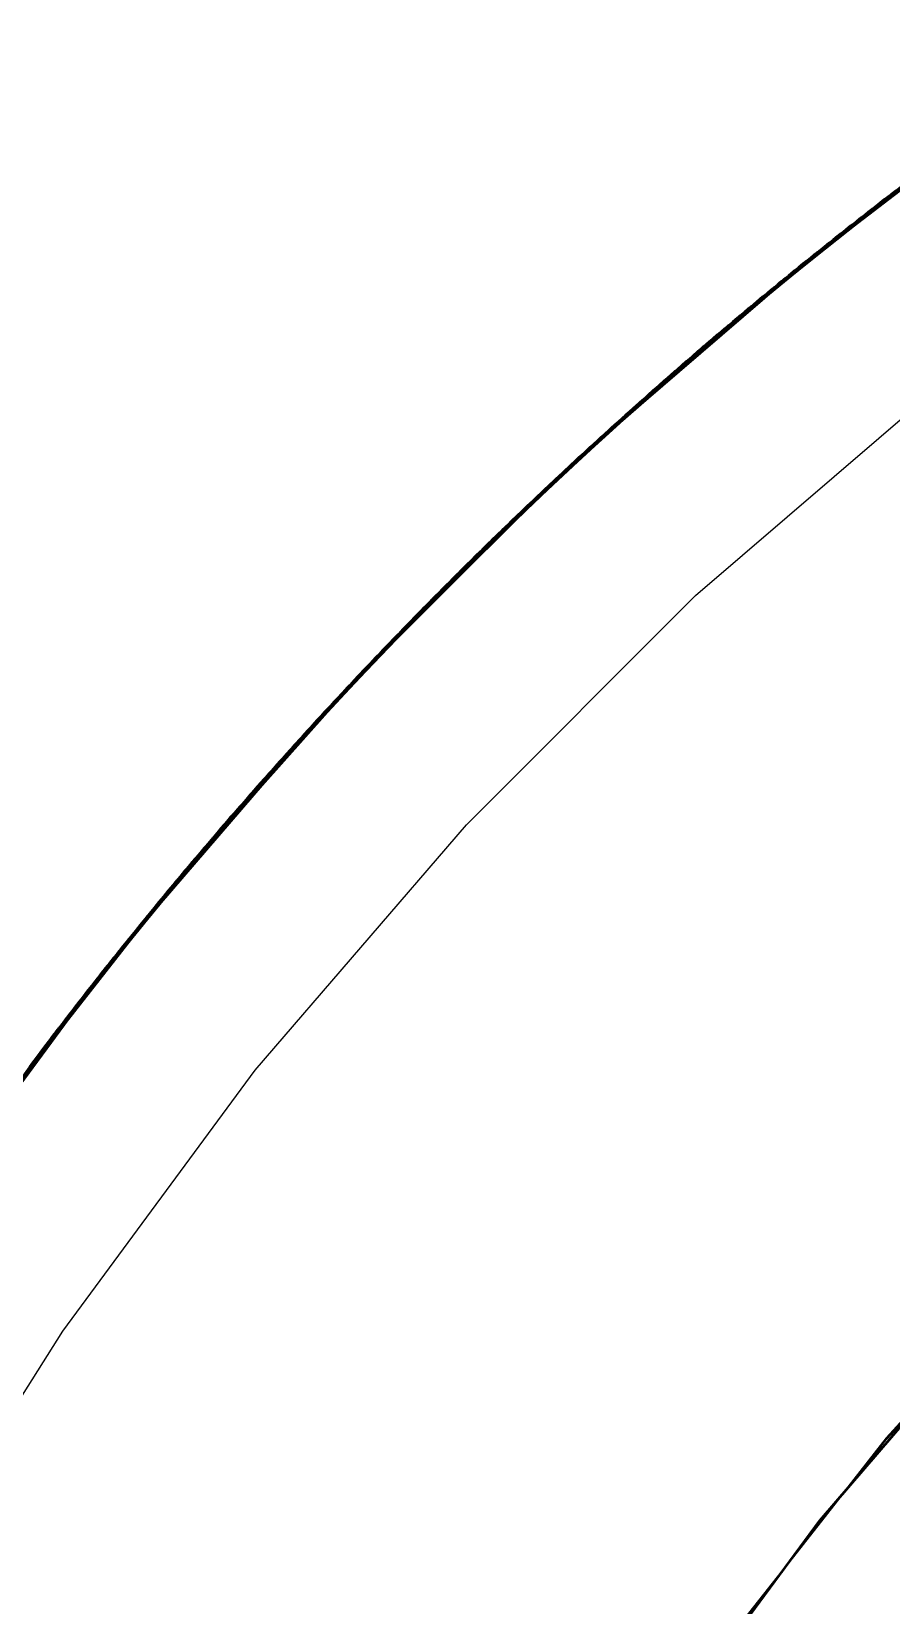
# Model space of a CAD drawing. Header units: millimetres. Extents: x 0 to 420, y 0 to 297.
# Drawn here: x 190.5 to 191.452, y 269.4 to 271.144 of the extents above; entities that cross this region are included whole.
import ezdxf

# ---------------------------------------------------------------- set-up
doc = ezdxf.new("R2010")
doc.units = ezdxf.units.MM
doc.linetypes.add('DASHED', pattern=[1.524, 1.27, -0.254])
doc.layers.add('HIDDEN', color=8, linetype='DASHED', lineweight=25)
doc.layers.add('VISIBLE', color=7, linetype='CONTINUOUS', lineweight=50)

msp = doc.modelspace()

# ---------------------------------------------------------------- linework, layer by layer
at = {"layer": 'HIDDEN'}
for points in [[(191.43164, 270.9478), (191.68727, 271.13383)], [(191.44062, 270.95476), (191.69668, 271.14021)], [(191.44303, 270.95655), (191.69228, 271.13699)], [(191.44549, 270.95852), (191.70177, 271.14365)], [(191.38255, 270.90915), (191.6834, 271.13119)], [(191.6834, 271.13119), (191.38255, 270.90915)], [(191.6834, 271.13119), (191.38255, 270.90915)], [(191.3828, 270.90934), (191.68059, 271.12912)], [(191.40815, 270.92943), (191.66267, 271.11697)], [(191.41299, 270.93323), (191.66774, 271.12046)], [(191.41713, 270.93639), (191.66683, 271.11968)], [(191.41784, 270.93703), (191.67282, 271.12395)], [(191.42512, 270.94239), (191.66862, 271.12083)], [(191.42679, 270.94403), (191.6822, 271.13037)], [(191.42996, 270.94641), (191.67877, 271.12779)], [(191.43814, 270.95252), (191.67546, 271.12523)], [(191.45111, 270.96253), (191.68233, 271.12965)], [(191.38551, 270.91151), (191.63894, 271.10052)], [(191.39032, 270.91533), (191.64399, 271.10404)], [(191.3943, 270.91841), (191.6416, 271.10214)], [(191.3944, 270.91858), (191.64826, 271.10702)], [(191.39922, 270.92239), (191.65332, 271.11052)], [(191.40405, 270.9262), (191.65838, 271.11402)], [(191.40418, 270.92622), (191.65346, 271.11045)], [(191.40725, 270.92864), (191.65515, 271.11155)], [(191.36703, 270.89672), (191.61956, 271.08694)], [(191.3688, 270.89807), (191.61462, 271.08321)], [(191.37182, 270.90057), (191.62459, 271.09047)], [(191.3807, 270.90767), (191.6339, 271.097)], [(191.38154, 270.90826), (191.62817, 271.09275)], [(191.40259, 270.92473), (191.61834, 271.08475)], [(191.33981, 270.87467), (191.59101, 271.06665)], [(191.34333, 270.87747), (191.58949, 271.06541)], [(191.34458, 270.87856), (191.59601, 271.07023)], [(191.3512, 270.88361), (191.59127, 271.0666)], [(191.35341, 270.88573), (191.60528, 271.07682)], [(191.35597, 270.88772), (191.60128, 271.07375)], [(191.35818, 270.8896), (191.61028, 271.08038)], [(191.36398, 270.89394), (191.59804, 271.07114)], [(191.37681, 270.90424), (191.60478, 271.07566)], [(191.38954, 270.9144), (191.61164, 271.08026)], [(191.31274, 270.85244), (191.56258, 271.04617)], [(191.31748, 270.85636), (191.56756, 271.04978)], [(191.3208, 270.85902), (191.56464, 271.04742)], [(191.3215, 270.85968), (191.57178, 271.05284)], [(191.32625, 270.86358), (191.57677, 271.05644)], [(191.33052, 270.86701), (191.57632, 271.05595)], [(191.331, 270.86748), (191.58176, 271.06003)], [(191.3336, 270.86953), (191.57795, 271.05705)], [(191.33504, 270.87078), (191.586, 271.06307)], [(191.29454, 270.83731), (191.54346, 271.03223)], [(191.29926, 270.84125), (191.54842, 271.03585)], [(191.308, 270.84852), (191.55761, 271.04255)], [(191.30825, 270.84864), (191.5514, 271.03779)], [(191.26774, 270.81476), (191.51529, 271.01141)], [(191.27243, 270.81874), (191.52023, 271.01508)], [(191.28113, 270.82607), (191.52937, 271.02185)], [(191.28308, 270.82762), (191.52486, 271.01827)], [(191.28582, 270.83002), (191.53431, 271.0255)], [(191.29568, 270.83819), (191.53803, 271.028)], [(191.30364, 270.84457), (191.52189, 271.01522)], [(191.31615, 270.85494), (191.52868, 271.02)], [(191.329, 270.86551), (191.53529, 271.02465)], [(191.24576, 270.79603), (191.49217, 270.99411)], [(191.24971, 270.79942), (191.49633, 270.99724)], [(191.25439, 270.80341), (191.50125, 271.00093)], [(191.25801, 270.80642), (191.50021, 270.99998)], [(191.25907, 270.80741), (191.50618, 271.00462)], [(191.26598, 270.81294), (191.50181, 271.00111)], [(191.27065, 270.81715), (191.51165, 271.00847)], [(191.2784, 270.82343), (191.50858, 271.00587)], [(191.29095, 270.83398), (191.51526, 271.01056)], [(191.22317, 270.77656), (191.4684, 270.9761)], [(191.22781, 270.78057), (191.47329, 270.97982)], [(191.23247, 270.7846), (191.47819, 270.98354)], [(191.23612, 270.78766), (191.47565, 270.98138)], [(191.23642, 270.78801), (191.48235, 270.98669)], [(191.24109, 270.79202), (191.48726, 270.9904)], [(191.24559, 270.7958), (191.48701, 270.99005)], [(191.24845, 270.79825), (191.4887, 270.99125)], [(191.20997, 270.76506), (191.4545, 270.96546)], [(191.21135, 270.76617), (191.44949, 270.96136)], [(191.2146, 270.7691), (191.45937, 270.9692)], [(191.22369, 270.77693), (191.46249, 270.97134)], [(191.18367, 270.74191), (191.42679, 270.94403)], [(191.18668, 270.74449), (191.42353, 270.94123)], [(191.18827, 270.74599), (191.43164, 270.9478)], [(191.1968, 270.7535), (191.44062, 270.95476)], [(191.1991, 270.75545), (191.43643, 270.95128)], [(191.20142, 270.75757), (191.44549, 270.95852)], [(191.20675, 270.7619), (191.427, 270.94334)], [(191.21907, 270.77265), (191.43359, 270.94819)], [(191.23161, 270.78352), (191.44008, 270.95298)], [(191.24389, 270.7941), (191.44681, 270.95793)], [(191.16211, 270.72269), (191.40405, 270.9262)], [(191.16599, 270.72617), (191.40815, 270.92943)], [(191.17058, 270.73027), (191.41299, 270.93323)], [(191.17449, 270.73366), (191.41215, 270.9324)], [(191.17518, 270.73436), (191.41784, 270.93703)], [(191.1821, 270.74017), (191.41385, 270.93365)], [(191.19449, 270.75114), (191.42039, 270.93847)], [(191.29342, 270.83449), (191.41636, 270.93309)], [(191.09914, 270.66525), (191.38255, 270.90915)], [(191.38255, 270.90915), (191.09914, 270.66525)], [(191.38255, 270.90915), (191.09914, 270.66525)], [(191.10095, 270.66682), (191.38138, 270.90815)], [(191.13998, 270.70273), (191.3807, 270.90767)], [(191.14453, 270.70685), (191.38551, 270.91151)], [(191.14908, 270.71098), (191.39032, 270.91533)], [(191.15289, 270.71432), (191.38804, 270.91327)], [(191.15296, 270.71447), (191.3944, 270.91858)], [(191.15753, 270.71858), (191.39922, 270.92239)], [(191.16225, 270.72273), (191.39935, 270.92232)], [(191.16513, 270.72531), (191.401, 270.92355)], [(191.11864, 270.68326), (191.35818, 270.8896)], [(191.12702, 270.69093), (191.36703, 270.89672)], [(191.12872, 270.6924), (191.36232, 270.89269)], [(191.13156, 270.69507), (191.37182, 270.90057)], [(191.14077, 270.70336), (191.37522, 270.90305)], [(191.14838, 270.70999), (191.35953, 270.88955)], [(191.16073, 270.72112), (191.36593, 270.89445)], [(191.20893, 270.76223), (191.37257, 270.89954)], [(191.10125, 270.6672), (191.33981, 270.87467)], [(191.10457, 270.6702), (191.33838, 270.87334)], [(191.10576, 270.67139), (191.34458, 270.87856)], [(191.11204, 270.67683), (191.34008, 270.87464)], [(191.11412, 270.67909), (191.35341, 270.88573)], [(191.11654, 270.68124), (191.34961, 270.8824)], [(191.12417, 270.68798), (191.34654, 270.87959)], [(191.13629, 270.69903), (191.35301, 270.88455)], [(191.08012, 270.64751), (191.31748, 270.85636)], [(191.08392, 270.65108), (191.3215, 270.85968)], [(191.08841, 270.65527), (191.32625, 270.86358)], [(191.09248, 270.65898), (191.32582, 270.86306)], [(191.09292, 270.65947), (191.331, 270.86748)], [(191.09537, 270.66167), (191.3274, 270.86428)], [(191.09673, 270.66302), (191.33504, 270.87078)], [(191.05843, 270.62706), (191.29454, 270.83731)], [(191.06289, 270.63128), (191.29926, 270.84125)], [(191.07116, 270.63909), (191.308, 270.84852)], [(191.0714, 270.63923), (191.30208, 270.84335)], [(191.07564, 270.64331), (191.31274, 270.85244)], [(191.08328, 270.65039), (191.31469, 270.85381)], [(191.04575, 270.61499), (191.28113, 270.82607)], [(191.0476, 270.61666), (191.27684, 270.8222)], [(191.05019, 270.61923), (191.28582, 270.83002)], [(191.05954, 270.62803), (191.28936, 270.83273)], [(191.07888, 270.64601), (191.28057, 270.82419)], [(191.09104, 270.65738), (191.28687, 270.82924)], [(191.0205, 270.59069), (191.25439, 270.80341)], [(191.02394, 270.59393), (191.25341, 270.80241)], [(191.02492, 270.59497), (191.25907, 270.80741)], [(191.03147, 270.60092), (191.25494, 270.80364)], [(191.03311, 270.60285), (191.26774, 270.81476)], [(191.03586, 270.60541), (191.26431, 270.8116)], [(191.03754, 270.60712), (191.27243, 270.81874)], [(191.04319, 270.61218), (191.26142, 270.80883)], [(191.05508, 270.62352), (191.26778, 270.81393)], [(191.06703, 270.63485), (191.27412, 270.81901)], [(190.99982, 270.57052), (191.23247, 270.7846)], [(191.00355, 270.57418), (191.23642, 270.78801)], [(191.00795, 270.57848), (191.24109, 270.79202)], [(191.01217, 270.58251), (191.24088, 270.79167)], [(191.01235, 270.58277), (191.24576, 270.79603)], [(191.01491, 270.58517), (191.24247, 270.79295)], [(191.01608, 270.58641), (191.24971, 270.79942)], [(190.98296, 270.55393), (191.2146, 270.7691)], [(190.99105, 270.56191), (191.22317, 270.77656)], [(190.99157, 270.56234), (191.21755, 270.77141)], [(190.99543, 270.56622), (191.22781, 270.78057)], [(191.00326, 270.57381), (191.23006, 270.78226)], [(190.96618, 270.53724), (191.1968, 270.7535)], [(190.96836, 270.53933), (191.19285, 270.74977)], [(190.97054, 270.54159), (191.20142, 270.75757)], [(190.9786, 270.5496), (191.20997, 270.76506)], [(190.9799, 270.5508), (191.20521, 270.76063)], [(190.999, 270.56937), (191.19639, 270.75171)], [(191.01061, 270.58072), (191.20276, 270.75705)], [(191.23517, 270.51864), (191.50725, 270.75278)], [(191.23517, 270.51864), (191.50725, 270.75278)], [(190.94581, 270.51677), (191.17518, 270.73436)], [(190.95381, 270.52484), (191.18367, 270.74191)], [(190.95665, 270.5276), (191.18059, 270.73892)], [(190.95815, 270.5292), (191.18827, 270.74599)], [(190.96405, 270.53475), (191.17763, 270.73596)], [(190.97557, 270.54624), (191.18395, 270.74127)], [(190.98721, 270.55777), (191.1902, 270.74652)], [(190.9292, 270.4999), (191.15753, 270.71858)], [(190.93351, 270.50429), (191.16211, 270.72269)], [(190.93365, 270.50435), (191.15763, 270.7185)], [(190.93636, 270.5071), (191.15922, 270.71984)], [(190.93716, 270.50801), (191.16599, 270.72617)], [(190.94149, 270.51239), (191.17058, 270.73027)], [(190.94514, 270.516), (191.16981, 270.72941)], [(190.95235, 270.52301), (191.17141, 270.73074)], [(191.0575, 270.62418), (191.1739, 270.7303)], [(190.91268, 270.48297), (191.13998, 270.70273)], [(190.91343, 270.48366), (191.13478, 270.69774)], [(190.91696, 270.48738), (191.14453, 270.70685)], [(190.92125, 270.49178), (191.14908, 270.71098)], [(190.92486, 270.49539), (191.14692, 270.70875)], [(190.9249, 270.49551), (191.15296, 270.71447)], [(190.89262, 270.4622), (191.11864, 270.68326)], [(190.9005, 270.47038), (191.12702, 270.69093)], [(190.90212, 270.47197), (191.12258, 270.6866)], [(190.90477, 270.47481), (191.13156, 270.69507)], [(190.92061, 270.49076), (191.11999, 270.68329)], [(190.93221, 270.50262), (191.12607, 270.6886)], [(190.97773, 270.54671), (191.13237, 270.69408)], [(190.83474, 270.40086), (191.09914, 270.66525)], [(191.09914, 270.66525), (190.83474, 270.40086)], [(191.09914, 270.66525), (190.83474, 270.40086)], [(190.83513, 270.40125), (191.09806, 270.66417)], [(190.87204, 270.44061), (191.09673, 270.66302)], [(190.87628, 270.44507), (191.10125, 270.6672)], [(190.87938, 270.44825), (191.09992, 270.6658)], [(190.88052, 270.44953), (191.10576, 270.67139)], [(190.88642, 270.45535), (191.10151, 270.66719)], [(190.88837, 270.45775), (191.11412, 270.67909)], [(190.89064, 270.46003), (191.11054, 270.67553)], [(190.89787, 270.46729), (191.10764, 270.67253)], [(190.90922, 270.47903), (191.11382, 270.67791)], [(190.85643, 270.42409), (191.08012, 270.64751)], [(190.85943, 270.42718), (191.07748, 270.64477)], [(190.86, 270.42789), (191.08392, 270.65108)], [(190.86422, 270.43235), (191.08841, 270.65527)], [(190.86806, 270.43633), (191.088, 270.65471)], [(190.86845, 270.43683), (191.09292, 270.65947)], [(190.87075, 270.43917), (191.08953, 270.65605)], [(190.84027, 270.4068), (191.06289, 270.63128)], [(190.84803, 270.41512), (191.07116, 270.63909)], [(190.84826, 270.41528), (191.06554, 270.63353)], [(190.85223, 270.41961), (191.07564, 270.64331)], [(190.82419, 270.38945), (191.04575, 270.61499)], [(190.82592, 270.39123), (191.04172, 270.61085)], [(190.82835, 270.39397), (191.05019, 270.61923)], [(190.83608, 270.4023), (191.05843, 270.62706)], [(190.83715, 270.40336), (191.05354, 270.62214)], [(190.85529, 270.4225), (191.04533, 270.61309)], [(190.8667, 270.43461), (191.05129, 270.61852)], [(190.80467, 270.36816), (191.02492, 270.59497)], [(190.81234, 270.37654), (191.03311, 270.60285)], [(190.81491, 270.37926), (191.02988, 270.59949)], [(190.8165, 270.38108), (191.03754, 270.60712)], [(190.8218, 270.38648), (191.0272, 270.59656)], [(190.83298, 270.39858), (191.03322, 270.60205)], [(190.84415, 270.4106), (191.03925, 270.60754)], [(190.78877, 270.35063), (191.00795, 270.57848)], [(190.79271, 270.35489), (191.00777, 270.57812)], [(190.79289, 270.35519), (191.01235, 270.58277)], [(190.7953, 270.35776), (191.00925, 270.57948)], [(190.79639, 270.35906), (191.01608, 270.58641)], [(190.80053, 270.3636), (191.0205, 270.59069)], [(190.80378, 270.36708), (191.01958, 270.58962)], [(190.81081, 270.3745), (191.02106, 270.59096)], [(190.77295, 270.33303), (190.99105, 270.56191)], [(190.77705, 270.3376), (190.99543, 270.56622)], [(190.78116, 270.34218), (190.99982, 270.57052)], [(190.78439, 270.34567), (190.99753, 270.56802)], [(190.78465, 270.34606), (191.00355, 270.57418)], [(190.75377, 270.31145), (190.97054, 270.54159)], [(190.76131, 270.31996), (190.9786, 270.5496)], [(190.76253, 270.32123), (190.97411, 270.54487)], [(190.76538, 270.32455), (190.98296, 270.55393)], [(190.77347, 270.33352), (190.98573, 270.5564)], [(190.79128, 270.35303), (190.97191, 270.54116)], [(190.73813, 270.29367), (190.95381, 270.52484)], [(190.74218, 270.2983), (190.95815, 270.5292)], [(190.7497, 270.30683), (190.96618, 270.53724)], [(190.75173, 270.30905), (190.96249, 270.53328)], [(190.75849, 270.31639), (190.95416, 270.52424)], [(190.76939, 270.32866), (190.96006, 270.52986)], [(190.78039, 270.34095), (190.96592, 270.53545)], [(190.72258, 270.27583), (190.93716, 270.50801)], [(190.72662, 270.28047), (190.94149, 270.51239)], [(190.73001, 270.28428), (190.94079, 270.5115)], [(190.73065, 270.28512), (190.94581, 270.51677)], [(190.73681, 270.29177), (190.94227, 270.51291)], [(190.7408, 270.29662), (190.95093, 270.52166)], [(190.74773, 270.30422), (190.94815, 270.51851)], [(190.83534, 270.39937), (190.94478, 270.51261)], [(190.98135, 270.26482), (191.23517, 270.51864)], [(190.98135, 270.26482), (191.23517, 270.51864)], [(190.70772, 270.25862), (190.92125, 270.49178)], [(190.71113, 270.26258), (190.9249, 270.49551)], [(190.71113, 270.26248), (190.9192, 270.4894)], [(190.71514, 270.26723), (190.9292, 270.4999)], [(190.71917, 270.27188), (190.93351, 270.50429)], [(190.71931, 270.27196), (190.92928, 270.4998)], [(190.72183, 270.27487), (190.93079, 270.50125)], [(190.69235, 270.24064), (190.90477, 270.47481)], [(190.69973, 270.2493), (190.91268, 270.48297)], [(190.70044, 270.25002), (190.90779, 270.47765)], [(190.70372, 270.25396), (190.91696, 270.48738)], [(190.76062, 270.31701), (190.90563, 270.47386)], [(190.67705, 270.22258), (190.88837, 270.45775)], [(190.67917, 270.22499), (190.88503, 270.45397)], [(190.68102, 270.22729), (190.89262, 270.4622)], [(190.68837, 270.23595), (190.9005, 270.47038)], [(190.68989, 270.23765), (190.89635, 270.4658)], [(190.69651, 270.24512), (190.88817, 270.45658)], [(190.70716, 270.25757), (190.89397, 270.46232)], [(190.71796, 270.27011), (190.89971, 270.46801)], [(190.6585, 270.20044), (190.86845, 270.43683)], [(190.66184, 270.20445), (190.87204, 270.44061)], [(190.66579, 270.20917), (190.87628, 270.44507)], [(190.66867, 270.2125), (190.87506, 270.4436)], [(190.66974, 270.21389), (190.88052, 270.44953)], [(190.67527, 270.22006), (190.87654, 270.44507)], [(190.68597, 270.23273), (190.88231, 270.45078)], [(190.6434, 270.18223), (190.85223, 270.41961)], [(190.64731, 270.18697), (190.85643, 270.42409)], [(190.65013, 270.19028), (190.85395, 270.42116)], [(190.65064, 270.19099), (190.86, 270.42789)], [(190.65456, 270.19571), (190.86422, 270.43235)], [(190.65815, 270.19993), (190.86382, 270.43175)], [(190.66065, 270.20292), (190.86528, 270.4332)], [(190.59084, 270.11744), (190.83474, 270.40086)], [(190.83474, 270.40086), (190.59084, 270.11744)], [(190.83474, 270.40086), (190.59084, 270.11744)], [(190.62838, 270.16394), (190.83608, 270.4023)], [(190.63228, 270.1687), (190.84027, 270.4068)], [(190.63949, 270.17749), (190.84803, 270.41512)], [(190.63972, 270.17766), (190.84275, 270.40918)], [(190.59123, 270.1179), (190.83142, 270.397)], [(190.61733, 270.15036), (190.82419, 270.38945)], [(190.61893, 270.15224), (190.82042, 270.38506)], [(190.6212, 270.15514), (190.82835, 270.39397)], [(190.62939, 270.16508), (190.8315, 270.39708)], [(190.64628, 270.18532), (190.8239, 270.38754)], [(190.65688, 270.19811), (190.8295, 270.39334)], [(190.59919, 270.12788), (190.80467, 270.36816)], [(190.60631, 270.13673), (190.81234, 270.37654)], [(190.60869, 270.13958), (190.80934, 270.37298)], [(190.61018, 270.14153), (190.8165, 270.38108)], [(190.61512, 270.14724), (190.80685, 270.3699)], [(190.62554, 270.16006), (190.8125, 270.37575)], [(190.63589, 270.17271), (190.8182, 270.38164)], [(190.58443, 270.10938), (190.78877, 270.35063)], [(190.58807, 270.11386), (190.78862, 270.35026)], [(190.58825, 270.11419), (190.79289, 270.35519)], [(190.59052, 270.11694), (190.78999, 270.35169)], [(190.5915, 270.11828), (190.79639, 270.35906)], [(190.59534, 270.12307), (190.80053, 270.3636)], [(190.59838, 270.12677), (190.79967, 270.36247)], [(190.60491, 270.13459), (190.80108, 270.36393)], [(190.56976, 270.09081), (190.77295, 270.33303)], [(190.57356, 270.09564), (190.77705, 270.3376)], [(190.57737, 270.10046), (190.78116, 270.34218)], [(190.58037, 270.10416), (190.77902, 270.33951)], [(190.58061, 270.10457), (190.78465, 270.34606)], [(190.55896, 270.07703), (190.76131, 270.31996)], [(190.56009, 270.07838), (190.75712, 270.31494)], [(190.56274, 270.08188), (190.76538, 270.32455)], [(190.57027, 270.09137), (190.76798, 270.32717)], [(190.54124, 270.05421), (190.74218, 270.2983)], [(190.5482, 270.0632), (190.7497, 270.30683)], [(190.55008, 270.06553), (190.74627, 270.30265)], [(190.55197, 270.06807), (190.75377, 270.31145)], [(190.5665, 270.08625), (190.74405, 270.29909)], [(190.57666, 270.09916), (190.74957, 270.30506)], [(190.58678, 270.11194), (190.75516, 270.31111)], [(190.52684, 270.03544), (190.72662, 270.28047)], [(190.52996, 270.03942), (190.72599, 270.27955)], [(190.53057, 270.04033), (190.73065, 270.28512)], [(190.53631, 270.04739), (190.72735, 270.28103)], [(190.53749, 270.04933), (190.73813, 270.29367)], [(190.53998, 270.05247), (190.73546, 270.29032)], [(190.5464, 270.06046), (190.73289, 270.28701)], [(190.55636, 270.07329), (190.73853, 270.29312)], [(190.62781, 270.16096), (190.72989, 270.28091)], [(190.51251, 270.0166), (190.71113, 270.26258)], [(190.51622, 270.0215), (190.71514, 270.26723)], [(190.51994, 270.02639), (190.71917, 270.27188)], [(190.52008, 270.02647), (190.7152, 270.26711)], [(190.52242, 270.02955), (190.71662, 270.26865)], [(190.5231, 270.03055), (190.72258, 270.27583)], [(190.74721, 269.99274), (190.98135, 270.26482)], [(190.74721, 269.99274), (190.98135, 270.26482)], [(190.50198, 270.00263), (190.69973, 270.2493)], [(190.50566, 270.00754), (190.70372, 270.25396)], [(190.50936, 270.01244), (190.70772, 270.25862)], [(190.51254, 270.01654), (190.70581, 270.2561)], [(190.48469, 269.97948), (190.68102, 270.22729)], [(190.49148, 269.98859), (190.68837, 270.23595)], [(190.49289, 269.99037), (190.68453, 270.23114)], [(190.49516, 269.99352), (190.69235, 270.24064)], [(190.50263, 270.00339), (190.69518, 270.24365)], [(190.50887, 270.01137), (190.68237, 270.22751)], [(190.51883, 270.02452), (190.68776, 270.23356)], [(190.55847, 270.07406), (190.69326, 270.23975)], [(190.47064, 269.96043), (190.66579, 270.20917)], [(190.47428, 269.96539), (190.66974, 270.21389)], [(190.47942, 269.97193), (190.66605, 270.20917)], [(190.48103, 269.97453), (190.67705, 270.22258)], [(190.483, 269.97708), (190.67396, 270.21861)], [(190.48929, 269.98523), (190.67144, 270.21523)], [(190.49901, 269.99825), (190.67696, 270.22143)], [(190.46028, 269.94629), (190.65456, 270.19571)], [(190.4636, 269.95074), (190.65418, 270.19505)], [(190.46391, 269.95126), (190.6585, 270.20044)], [(190.4659, 269.95387), (190.65556, 270.19661)], [(190.467, 269.95547), (190.66184, 270.20445)], [(190.47328, 269.96391), (190.66468, 270.20764)], [(190.4464, 269.92716), (190.63949, 270.17749)], [(190.44999, 269.93214), (190.6434, 270.18223)], [(190.45359, 269.93711), (190.64731, 270.18697)], [(190.45623, 269.94062), (190.64499, 270.18386)], [(190.45666, 269.94133), (190.65064, 270.19099)], [(190.43616, 269.91293), (190.62838, 270.16394)], [(190.4371, 269.91414), (190.62415, 270.15845)], [(190.43975, 269.91793), (190.63228, 270.1687)], [(190.44661, 269.92734), (190.63458, 270.1712)], [(190.41941, 269.88941), (190.61018, 270.14153)], [(190.42598, 269.89868), (190.61733, 270.15036)], [(190.42746, 269.90065), (190.61384, 270.14575)], [(190.42955, 269.90369), (190.6212, 270.15514)], [(190.44309, 269.92214), (190.61186, 270.14222)], [(190.45267, 269.9354), (190.61716, 270.14844)], [(190.46243, 269.9488), (190.62239, 270.15459)], [(190.40577, 269.87005), (190.59534, 270.12307)], [(190.40858, 269.87395), (190.59454, 270.12186)], [(190.4093, 269.87509), (190.59919, 270.12788)], [(190.41458, 269.88214), (190.59588, 270.12343)], [(190.41586, 269.88438), (190.60631, 270.13673)], [(190.41802, 269.88734), (190.60355, 270.133)], [(190.42398, 269.89542), (190.60125, 270.12975)], [(190.43359, 269.9089), (190.60651, 270.13594)], [(190.36881, 269.81659), (190.59084, 270.11744)], [(190.59084, 270.11744), (190.36881, 269.81659)], [(190.59084, 270.11744), (190.36881, 269.81659)], [(190.37048, 269.81887), (190.59016, 270.11652)], [(190.39224, 269.85066), (190.58061, 270.10457)], [(190.39574, 269.85571), (190.58443, 270.10938)], [(190.39908, 269.86039), (190.5843, 270.109)], [(190.39925, 269.86075), (190.58825, 270.11419)], [(190.40136, 269.86366), (190.58556, 270.1105)], [(190.40224, 269.86503), (190.5915, 270.11828)], [(190.38228, 269.83624), (190.56976, 270.09081)], [(190.38577, 269.84131), (190.57356, 270.09564)], [(190.38926, 269.84636), (190.57737, 270.10046)], [(190.39202, 269.85023), (190.57538, 270.09764)], [(190.37237, 269.82181), (190.55896, 270.07703)], [(190.3734, 269.8232), (190.5551, 270.07176)], [(190.37583, 269.82689), (190.56274, 270.08188)], [(190.38276, 269.83685), (190.56516, 270.08465)], [(190.35613, 269.79791), (190.54124, 270.05421)], [(190.36251, 269.80732), (190.5482, 270.0632)], [(190.36423, 269.80974), (190.54505, 270.05882)], [(190.36597, 269.81242), (190.55197, 270.06807)], [(190.37933, 269.83152), (190.54306, 270.05512)], [(190.38862, 269.84499), (190.54822, 270.06146)], [(190.39794, 269.85841), (190.55339, 270.06782)], [(190.34294, 269.77827), (190.52684, 270.03544)], [(190.34579, 269.78242), (190.52627, 270.03448)], [(190.34635, 269.78338), (190.53057, 270.04033)], [(190.35166, 269.79082), (190.52752, 270.03602)], [(190.35269, 269.79281), (190.53749, 270.04933)], [(190.35499, 269.79611), (190.53504, 270.04583)], [(190.36088, 269.80447), (190.53269, 270.04237)], [(190.37001, 269.8179), (190.53793, 270.04882)], [(190.43576, 269.90989), (190.5301, 270.03611)], [(190.33323, 269.76369), (190.51622, 270.0215)], [(190.33663, 269.7688), (190.51994, 270.02639)], [(190.33676, 269.76889), (190.51627, 270.02135)], [(190.3389, 269.77211), (190.51758, 270.02298)], [(190.33953, 269.77316), (190.5231, 270.03055)], [(190.3202, 269.74395), (190.50198, 270.00263)], [(190.32357, 269.74908), (190.50566, 270.00754)], [(190.32695, 269.75421), (190.50936, 270.01244)], [(190.32983, 269.75856), (190.51251, 270.0166)], [(190.32988, 269.75853), (190.50759, 270.00977)], [(190.53405, 269.70393), (190.74721, 269.99274)], [(190.53405, 269.70393), (190.74721, 269.99274)], [(190.34308, 269.39999), (190.53405, 269.70393)], [(190.34308, 269.39999), (190.53405, 269.70393)], [(191.3316, 269.4383), (191.40442, 269.53084)]]:
    msp.add_lwpolyline(points, dxfattribs=at)
at = {"layer": 'VISIBLE'}
for points in [[(191.33508, 270.87081), (191.58605, 271.0631)], [(191.41636, 270.93309), (191.49667, 270.9975)], [(191.44008, 270.95298), (191.4705, 270.9777)], [(191.44681, 270.95793), (191.48357, 270.98761)], [(191.40877, 270.92992), (191.4533, 270.96272)], [(191.43359, 270.94819), (191.45748, 270.96774)], [(191.44447, 270.95773), (191.45111, 270.96253)], [(191.44949, 270.96136), (191.45432, 270.96532)], [(191.41856, 270.93759), (191.42512, 270.94239)], [(191.42039, 270.93847), (191.4315, 270.94769)], [(191.42353, 270.94123), (191.42837, 270.94525)], [(191.427, 270.94334), (191.44447, 270.95773)], [(191.42837, 270.94525), (191.42996, 270.94641)], [(191.4315, 270.94769), (191.43814, 270.95252)], [(191.43643, 270.95128), (191.44132, 270.95531)], [(191.44132, 270.95531), (191.44303, 270.95655)], [(191.37257, 270.89954), (191.40877, 270.92992)], [(191.39589, 270.91976), (191.40259, 270.92473)], [(191.39935, 270.92232), (191.40254, 270.92501)], [(191.401, 270.92355), (191.40565, 270.92746)], [(191.40254, 270.92501), (191.40418, 270.92622)], [(191.40565, 270.92746), (191.40725, 270.92864)], [(191.41215, 270.9324), (191.41543, 270.93515)], [(191.41385, 270.93365), (191.41856, 270.93759)], [(191.41543, 270.93515), (191.41713, 270.93639)], [(191.35953, 270.88955), (191.38306, 270.90955)], [(191.36593, 270.89445), (191.39589, 270.91976)], [(191.37522, 270.90305), (191.37995, 270.90707)], [(191.37995, 270.90707), (191.38154, 270.90826)], [(191.38138, 270.90815), (191.38255, 270.90915)], [(191.38255, 270.90915), (191.3828, 270.90934)], [(191.38255, 270.90915), (191.38255, 270.90915)], [(191.38306, 270.90955), (191.38954, 270.9144)], [(191.38804, 270.91327), (191.39279, 270.91729)], [(191.39279, 270.91729), (191.3943, 270.91841)], [(191.34654, 270.87959), (191.35747, 270.88901)], [(191.35301, 270.88455), (191.37024, 270.8993)], [(191.35747, 270.88901), (191.36398, 270.89394)], [(191.36232, 270.89269), (191.36715, 270.89682)], [(191.36715, 270.89682), (191.3688, 270.89807)], [(191.37024, 270.8993), (191.37681, 270.90424)], [(191.33838, 270.87334), (191.34164, 270.87617)], [(191.34008, 270.87464), (191.34472, 270.87867)], [(191.34164, 270.87617), (191.34333, 270.87747)], [(191.34472, 270.87867), (191.3512, 270.88361)], [(191.34961, 270.8824), (191.35438, 270.88652)], [(191.35438, 270.88652), (191.35597, 270.88772)], [(191.09677, 270.66305), (191.33508, 270.87081)], [(191.28687, 270.82924), (191.32239, 270.86042)], [(191.30975, 270.84997), (191.31615, 270.85494)], [(191.31469, 270.85381), (191.31934, 270.85789)], [(191.31934, 270.85789), (191.3208, 270.85902)], [(191.32239, 270.86042), (191.329, 270.86551)], [(191.32582, 270.86306), (191.32894, 270.86579)], [(191.3274, 270.86428), (191.33201, 270.8683)], [(191.32894, 270.86579), (191.33052, 270.86701)], [(191.33201, 270.8683), (191.3336, 270.86953)], [(191.27412, 270.81901), (191.29713, 270.83948)], [(191.28057, 270.82419), (191.30975, 270.84997)], [(191.28936, 270.83273), (191.29408, 270.83694)], [(191.29408, 270.83694), (191.29568, 270.83819)], [(191.29713, 270.83948), (191.30364, 270.84457)], [(191.30208, 270.84335), (191.30669, 270.84743)], [(191.30669, 270.84743), (191.30825, 270.84864)], [(191.25003, 270.79969), (191.29342, 270.83449)], [(191.26778, 270.81393), (191.28456, 270.82895)], [(191.27201, 270.81837), (191.2784, 270.82343)], [(191.27684, 270.8222), (191.28152, 270.82639)], [(191.28152, 270.82639), (191.28308, 270.82762)], [(191.28456, 270.82895), (191.29095, 270.83398)], [(191.25341, 270.80241), (191.25647, 270.80519)], [(191.25494, 270.80364), (191.25949, 270.80776)], [(191.25647, 270.80519), (191.25801, 270.80642)], [(191.25949, 270.80776), (191.26598, 270.81294)], [(191.26142, 270.80883), (191.27201, 270.81837)], [(191.26431, 270.8116), (191.26897, 270.81582)], [(191.26897, 270.81582), (191.27065, 270.81715)], [(191.1739, 270.7303), (191.25003, 270.79969)], [(191.20276, 270.75705), (191.23758, 270.789)], [(191.23006, 270.78226), (191.23457, 270.78641)], [(191.23457, 270.78641), (191.23612, 270.78766)], [(191.23758, 270.789), (191.24389, 270.7941)], [(191.24088, 270.79167), (191.244, 270.79452)], [(191.24247, 270.79295), (191.24702, 270.79711)], [(191.244, 270.79452), (191.24559, 270.7958)], [(191.24702, 270.79711), (191.24845, 270.79825)], [(191.1902, 270.74652), (191.2128, 270.76752)], [(191.19639, 270.75171), (191.22516, 270.77828)], [(191.2128, 270.76752), (191.21907, 270.77265)], [(191.21755, 270.77141), (191.22217, 270.77568)], [(191.22217, 270.77568), (191.22369, 270.77693)], [(191.22516, 270.77828), (191.23161, 270.78352)], [(191.16658, 270.72669), (191.20893, 270.76223)], [(191.18395, 270.74127), (191.20045, 270.75671)], [(191.18814, 270.74587), (191.19449, 270.75114)], [(191.19285, 270.74977), (191.19746, 270.7541)], [(191.19746, 270.7541), (191.1991, 270.75545)], [(191.20045, 270.75671), (191.20675, 270.7619)], [(191.20521, 270.76063), (191.2098, 270.76491)], [(191.2098, 270.76491), (191.21135, 270.76617)], [(191.16981, 270.72941), (191.17289, 270.73233)], [(191.17141, 270.73074), (191.17587, 270.73497)], [(191.17289, 270.73233), (191.17449, 270.73366)], [(191.17587, 270.73497), (191.1821, 270.74017)], [(191.17763, 270.73596), (191.18814, 270.74587)], [(191.18059, 270.73892), (191.18517, 270.74323)], [(191.18517, 270.74323), (191.18668, 270.74449)], [(191.12607, 270.6886), (191.15437, 270.71574)], [(191.13237, 270.69408), (191.16658, 270.72669)], [(191.15437, 270.71574), (191.16073, 270.72112)], [(191.15763, 270.7185), (191.16066, 270.7214)], [(191.15922, 270.71984), (191.16362, 270.72404)], [(191.16066, 270.7214), (191.16225, 270.72273)], [(191.16362, 270.72404), (191.16513, 270.72531)], [(191.11999, 270.68329), (191.1422, 270.70475)], [(191.13006, 270.6937), (191.13629, 270.69903)], [(191.13478, 270.69774), (191.13926, 270.70207)], [(191.13926, 270.70207), (191.14077, 270.70336)], [(191.1422, 270.70475), (191.14838, 270.70999)], [(191.14692, 270.70875), (191.15142, 270.71308)], [(191.15142, 270.71308), (191.15289, 270.71432)], [(191.10764, 270.67253), (191.11797, 270.68263)], [(191.11054, 270.67553), (191.11504, 270.67994)], [(191.11382, 270.67791), (191.13006, 270.6937)], [(191.11504, 270.67994), (191.11654, 270.68124)], [(191.11797, 270.68263), (191.12417, 270.68798)], [(191.12258, 270.6866), (191.12713, 270.69103)], [(191.12713, 270.69103), (191.12872, 270.6924)], [(190.87207, 270.44064), (191.09677, 270.66305)], [(191.09806, 270.66417), (191.09914, 270.66525)], [(191.09914, 270.66525), (191.10095, 270.66682)], [(191.09914, 270.66525), (191.09914, 270.66525)], [(191.09992, 270.6658), (191.10298, 270.66881)], [(191.10151, 270.66719), (191.1059, 270.6715)], [(191.10298, 270.66881), (191.10457, 270.6702)], [(191.1059, 270.6715), (191.11204, 270.67683)], [(191.05129, 270.61852), (191.08477, 270.65187)], [(191.07281, 270.64065), (191.07888, 270.64601)], [(191.07748, 270.64477), (191.08187, 270.64916)], [(191.08187, 270.64916), (191.08328, 270.65039)], [(191.08477, 270.65187), (191.09104, 270.65738)], [(191.088, 270.65471), (191.09096, 270.65765)], [(191.08953, 270.65605), (191.09386, 270.66035)], [(191.09096, 270.65765), (191.09248, 270.65898)], [(191.09386, 270.66035), (191.09537, 270.66167)], [(191.03925, 270.60754), (191.06088, 270.62938)], [(191.04533, 270.61309), (191.07281, 270.64065)], [(191.058, 270.62665), (191.05954, 270.62803)], [(191.06088, 270.62938), (191.06703, 270.63485)], [(191.06554, 270.63353), (191.06991, 270.63792)], [(191.06991, 270.63792), (191.0714, 270.63923)], [(191.01638, 270.5867), (191.0575, 270.62418)], [(191.03322, 270.60205), (191.049, 270.61808)], [(191.03714, 270.60673), (191.04319, 270.61218)], [(191.04172, 270.61085), (191.04612, 270.61534)], [(191.04612, 270.61534), (191.0476, 270.61666)], [(191.049, 270.61808), (191.05508, 270.62352)], [(191.05354, 270.62214), (191.058, 270.62665)], [(191.01958, 270.58962), (191.02247, 270.59259)], [(191.02106, 270.59096), (191.02532, 270.59535)], [(191.02247, 270.59259), (191.02394, 270.59393)], [(191.02532, 270.59535), (191.03147, 270.60092)], [(191.0272, 270.59656), (191.03714, 270.60673)], [(191.02988, 270.59949), (191.03427, 270.60398)], [(191.03427, 270.60398), (191.03586, 270.60541)], [(190.94478, 270.51261), (191.01638, 270.5867)], [(190.97191, 270.54116), (191.00464, 270.57525)], [(191.00464, 270.57525), (191.01061, 270.58072)], [(191.00777, 270.57812), (191.01069, 270.58115)], [(191.00925, 270.57948), (191.01354, 270.58393)], [(191.01069, 270.58115), (191.01217, 270.58251)], [(191.01354, 270.58393), (191.01491, 270.58517)], [(190.96592, 270.53545), (190.99292, 270.56376)], [(190.98126, 270.55224), (190.98721, 270.55777)], [(190.98573, 270.5564), (190.9901, 270.56098)], [(190.9901, 270.56098), (190.99157, 270.56234)], [(190.99292, 270.56376), (190.999, 270.56937)], [(190.99753, 270.56802), (191.00179, 270.57246)], [(191.00179, 270.57246), (191.00326, 270.57381)], [(190.93772, 270.50857), (190.97773, 270.54671)], [(190.95416, 270.52424), (190.96962, 270.54066)], [(190.96006, 270.52986), (190.98126, 270.55224)], [(190.96962, 270.54066), (190.97557, 270.54624)], [(190.97411, 270.54487), (190.97844, 270.54944)], [(190.97844, 270.54944), (190.9799, 270.5508)], [(190.94646, 270.51742), (190.95235, 270.52301)], [(190.94815, 270.51851), (190.95802, 270.52906)], [(190.95093, 270.52166), (190.95522, 270.52625)], [(190.95522, 270.52625), (190.95665, 270.5276)], [(190.95802, 270.52906), (190.96405, 270.53475)], [(190.96249, 270.53328), (190.9668, 270.53787)], [(190.9668, 270.53787), (190.96836, 270.53933)], [(190.90563, 270.47386), (190.93772, 270.50857)], [(190.93079, 270.50125), (190.93493, 270.50574)], [(190.93493, 270.50574), (190.93636, 270.5071)], [(190.94079, 270.5115), (190.94366, 270.51459)], [(190.94227, 270.51291), (190.94646, 270.51742)], [(190.94366, 270.51459), (190.94514, 270.516)], [(190.89971, 270.46801), (190.92622, 270.49687)], [(190.91478, 270.48513), (190.92061, 270.49076)], [(190.9192, 270.4894), (190.92345, 270.49403)], [(190.92345, 270.49403), (190.92486, 270.49539)], [(190.92622, 270.49687), (190.93221, 270.50262)], [(190.92928, 270.4998), (190.93214, 270.50291)], [(190.93214, 270.50291), (190.93365, 270.50435)], [(190.88817, 270.45658), (190.90336, 270.47334)], [(190.89397, 270.46232), (190.91478, 270.48513)], [(190.89635, 270.4658), (190.9006, 270.47049)], [(190.9006, 270.47049), (190.90212, 270.47197)], [(190.90336, 270.47334), (190.90922, 270.47903)], [(190.90779, 270.47765), (190.91201, 270.48227)], [(190.91201, 270.48227), (190.91343, 270.48366)], [(190.88064, 270.44966), (190.88642, 270.45535)], [(190.88231, 270.45078), (190.89198, 270.46152)], [(190.88503, 270.45397), (190.88923, 270.45865)], [(190.88923, 270.45865), (190.89064, 270.46003)], [(190.89198, 270.46152), (190.89787, 270.46729)], [(190.66187, 270.20448), (190.87207, 270.44064)], [(190.86528, 270.4332), (190.86933, 270.43776)], [(190.8666, 270.43488), (190.86806, 270.43633)], [(190.86933, 270.43776), (190.87075, 270.43917)], [(190.87506, 270.4436), (190.8779, 270.44678)], [(190.87654, 270.44507), (190.88064, 270.44966)], [(190.8779, 270.44678), (190.87938, 270.44825)], [(190.8295, 270.39334), (190.86079, 270.42873)], [(190.84957, 270.41677), (190.85529, 270.4225)], [(190.85395, 270.42116), (190.85808, 270.42584)], [(190.85808, 270.42584), (190.85943, 270.42718)], [(190.86079, 270.42873), (190.8667, 270.43461)], [(190.86382, 270.43175), (190.8666, 270.43488)], [(190.8182, 270.38164), (190.83838, 270.40477)], [(190.8239, 270.38754), (190.84957, 270.41677)], [(190.83142, 270.397), (190.83474, 270.40086)], [(190.8315, 270.39708), (190.83567, 270.40187)], [(190.83474, 270.40086), (190.83513, 270.40125)], [(190.83474, 270.40086), (190.83474, 270.40086)], [(190.83567, 270.40187), (190.83715, 270.40336)], [(190.83838, 270.40477), (190.84415, 270.4106)], [(190.84275, 270.40918), (190.84686, 270.41386)], [(190.84686, 270.41386), (190.84826, 270.41528)], [(190.79667, 270.35936), (190.83534, 270.39937)], [(190.8125, 270.37575), (190.82723, 270.39274)], [(190.81612, 270.38066), (190.8218, 270.38648)], [(190.82042, 270.38506), (190.82454, 270.38982)], [(190.82454, 270.38982), (190.82592, 270.39123)], [(190.82723, 270.39274), (190.83298, 270.39858)], [(190.80108, 270.36393), (190.80504, 270.36856)], [(190.80236, 270.36563), (190.80378, 270.36708)], [(190.80504, 270.36856), (190.81081, 270.3745)], [(190.80685, 270.3699), (190.81612, 270.38066)], [(190.80934, 270.37298), (190.81343, 270.37774)], [(190.81343, 270.37774), (190.81491, 270.37926)], [(190.72989, 270.28091), (190.79667, 270.35936)], [(190.78567, 270.34719), (190.79128, 270.35303)], [(190.78862, 270.35026), (190.79134, 270.35347)], [(190.78999, 270.35169), (190.79401, 270.35642)], [(190.79134, 270.35347), (190.79271, 270.35489)], [(190.79401, 270.35642), (190.7953, 270.35776)], [(190.79967, 270.36247), (190.80236, 270.36563)], [(190.74957, 270.30506), (190.77471, 270.33499)], [(190.75516, 270.31111), (190.78567, 270.34719)], [(190.76798, 270.32717), (190.77206, 270.33203)], [(190.77206, 270.33203), (190.77347, 270.33352)], [(190.77471, 270.33499), (190.78039, 270.34095)], [(190.77902, 270.33951), (190.78301, 270.34424)], [(190.78301, 270.34424), (190.78439, 270.34567)], [(190.7231, 270.27642), (190.76062, 270.31701)], [(190.74405, 270.29909), (190.76379, 270.32275)], [(190.75291, 270.31046), (190.75849, 270.31639)], [(190.75712, 270.31494), (190.76115, 270.31978)], [(190.76115, 270.31978), (190.76253, 270.32123)], [(190.76379, 270.32275), (190.76939, 270.32866)], [(190.73289, 270.28701), (190.74206, 270.29815)], [(190.73853, 270.29312), (190.75291, 270.31046)], [(190.73944, 270.29517), (190.7408, 270.29662)], [(190.74206, 270.29815), (190.74773, 270.30422)], [(190.74627, 270.30265), (190.75027, 270.30749)], [(190.75027, 270.30749), (190.75173, 270.30905)], [(190.72599, 270.27955), (190.72865, 270.2828)], [(190.72735, 270.28103), (190.73126, 270.2858)], [(190.72865, 270.2828), (190.73001, 270.28428)], [(190.73126, 270.2858), (190.73681, 270.29177)], [(190.73546, 270.29032), (190.73944, 270.29517)], [(190.68776, 270.23356), (190.71236, 270.26401)], [(190.69326, 270.23975), (190.7231, 270.27642)], [(190.70977, 270.26101), (190.71113, 270.26248)], [(190.71236, 270.26401), (190.71796, 270.27011)], [(190.7152, 270.26711), (190.71789, 270.27042)], [(190.71662, 270.26865), (190.72049, 270.27341)], [(190.71789, 270.27042), (190.71931, 270.27196)], [(190.72049, 270.27341), (190.72183, 270.27487)], [(190.68237, 270.22751), (190.70169, 270.25157)], [(190.69103, 270.23908), (190.69651, 270.24512)], [(190.69518, 270.24365), (190.6991, 270.24855)], [(190.6991, 270.24855), (190.70044, 270.25002)], [(190.70169, 270.25157), (190.70716, 270.25757)], [(190.70581, 270.2561), (190.70977, 270.26101)], [(190.67144, 270.21523), (190.68042, 270.22657)], [(190.67696, 270.22143), (190.69103, 270.23908)], [(190.68042, 270.22657), (190.68597, 270.23273)], [(190.68453, 270.23114), (190.68845, 270.23606)], [(190.68845, 270.23606), (190.68989, 270.23765)], [(190.66468, 270.20764), (190.6673, 270.21097)], [(190.66605, 270.20917), (190.66986, 270.21402)], [(190.6673, 270.21097), (190.66867, 270.2125)], [(190.66986, 270.21402), (190.67527, 270.22006)], [(190.67396, 270.21861), (190.67786, 270.22354)], [(190.67786, 270.22354), (190.67917, 270.22499)], [(190.46702, 269.9555), (190.66187, 270.20448)], [(190.62239, 270.15459), (190.65137, 270.19187)], [(190.65137, 270.19187), (190.65688, 270.19811)], [(190.65418, 270.19505), (190.65678, 270.19838)], [(190.65556, 270.19661), (190.65932, 270.20142)], [(190.65678, 270.19838), (190.65815, 270.19993)], [(190.65932, 270.20142), (190.66065, 270.20292)], [(190.61716, 270.14844), (190.64093, 270.17923)], [(190.63458, 270.1712), (190.6384, 270.17616)], [(190.6384, 270.17616), (190.63972, 270.17766)], [(190.64093, 270.17923), (190.64628, 270.18532)], [(190.64499, 270.18386), (190.64884, 270.18882)], [(190.64884, 270.18882), (190.65013, 270.19028)], [(190.59176, 270.1186), (190.62781, 270.16096)], [(190.61186, 270.14222), (190.63052, 270.16655)], [(190.62015, 270.15384), (190.62554, 270.16006)], [(190.62415, 270.15845), (190.628, 270.16348)], [(190.628, 270.16348), (190.62939, 270.16508)], [(190.63052, 270.16655), (190.63589, 270.17271)], [(190.60125, 270.12975), (190.60982, 270.14108)], [(190.60651, 270.13594), (190.62015, 270.15384)], [(190.60732, 270.13799), (190.60869, 270.13958)], [(190.60982, 270.14108), (190.61512, 270.14724)], [(190.61384, 270.14575), (190.61765, 270.15075)], [(190.61765, 270.15075), (190.61893, 270.15224)], [(190.59454, 270.12186), (190.59704, 270.1252)], [(190.59588, 270.12343), (190.59953, 270.1283)], [(190.59704, 270.1252), (190.59838, 270.12677)], [(190.59953, 270.1283), (190.60491, 270.13459)], [(190.60355, 270.133), (190.60732, 270.13799)], [(190.5301, 270.03611), (190.59176, 270.1186)], [(190.55339, 270.06782), (190.58155, 270.10576)], [(190.58155, 270.10576), (190.58678, 270.11194)], [(190.5843, 270.109), (190.58681, 270.11237)], [(190.58556, 270.1105), (190.58929, 270.11549)], [(190.58681, 270.11237), (190.58807, 270.11386)], [(190.58929, 270.11549), (190.59052, 270.11694)], [(190.59016, 270.11652), (190.59084, 270.11744)], [(190.59084, 270.11744), (190.59123, 270.1179)], [(190.59084, 270.11744), (190.59084, 270.11744)], [(190.54822, 270.06146), (190.57138, 270.09288)], [(190.56516, 270.08465), (190.56892, 270.08976)], [(190.56892, 270.08976), (190.57027, 270.09137)], [(190.57138, 270.09288), (190.57666, 270.09916)], [(190.57538, 270.09764), (190.57908, 270.10264)], [(190.57908, 270.10264), (190.58037, 270.10416)], [(190.52358, 270.03117), (190.55847, 270.07406)], [(190.54306, 270.05512), (190.56126, 270.07998)], [(190.55117, 270.06703), (190.55636, 270.07329)], [(190.5551, 270.07176), (190.55882, 270.07685)], [(190.55882, 270.07685), (190.56009, 270.07838)], [(190.56126, 270.07998), (190.5665, 270.08625)], [(190.53269, 270.04237), (190.54112, 270.05405)], [(190.53793, 270.04882), (190.55117, 270.06703)], [(190.5387, 270.05091), (190.53998, 270.05247)], [(190.54112, 270.05405), (190.5464, 270.06046)], [(190.54505, 270.05882), (190.54873, 270.06389)], [(190.54873, 270.06389), (190.55008, 270.06553)], [(190.52627, 270.03448), (190.52871, 270.03789)], [(190.52752, 270.03602), (190.53113, 270.04105)], [(190.52871, 270.03789), (190.52996, 270.03942)], [(190.53113, 270.04105), (190.53631, 270.04739)], [(190.53504, 270.04583), (190.5387, 270.05091)], [(190.49105, 269.98621), (190.51365, 270.01811)], [(190.49613, 269.9927), (190.52358, 270.03117)], [(190.51365, 270.01811), (190.51883, 270.02452)], [(190.51627, 270.02135), (190.51876, 270.02485)], [(190.51758, 270.02298), (190.52117, 270.02801)], [(190.51876, 270.02485), (190.52008, 270.02647)], [(190.52117, 270.02801), (190.52242, 270.02955)], [(190.48604, 269.9798), (190.50378, 270.00502)], [(190.49778, 269.9967), (190.50139, 270.00184)], [(190.50139, 270.00184), (190.50263, 270.00339)], [(190.50378, 270.00502), (190.50887, 270.01137)], [(190.50759, 270.00977), (190.51125, 270.01495)], [(190.51125, 270.01495), (190.51254, 270.01654)], [(191.37268, 269.49395), (191.56779, 269.72068)], [(191.44709, 269.58507), (191.52356, 269.66928)], [(191.40442, 269.53084), (191.44709, 269.58507)], [(191.19505, 269.25327), (191.37268, 269.49395)], [(191.2736, 269.36459), (191.3316, 269.4383)]]:
    msp.add_lwpolyline(points, dxfattribs=at)

doc.saveas('drawing.dxf')
